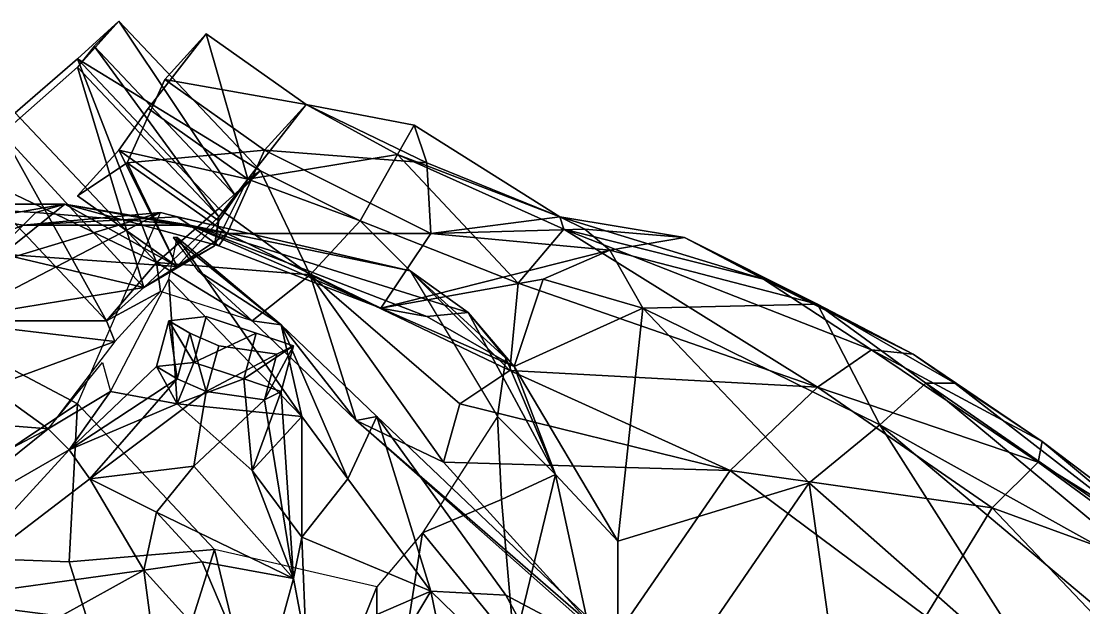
# Model space of a CAD drawing. Extents: x -2.49 to 3.33, y -0.33 to 5.76.
# Drawn here: x -0.545 to 2.01, y 4.35 to 5.76 of the extents above; entities that cross this region are included whole.
import ezdxf

# ---------------------------------------------------------------- set-up
doc = ezdxf.new("R2010")
doc.units = 0

msp = doc.modelspace()

# ---------------------------------------------------------------- linework, layer by layer
at = {"layer": '0----'}
for points in [[(-0.68, 5.4, 2.46), (-0.59, 5.49, 2.23), (-0.41, 5.65, 2.26), (-0.31, 5.76, 2.5), (-0.41, 5.67, 2.75), (-0.56, 5.54, 2.8), (-0.68, 5.4, 2.46)], [(-0.41, 5.34, 2.02), (-0.29, 5.42, 1.7), (-0.2, 5.62, 1.76), (-0.1, 5.73, 1.97), (-0.24, 5.55, 2.23), (-0.31, 5.45, 2.18), (-0.41, 5.34, 2.02)], [(0.07, 4.96, 3.9), (-0.07, 4.98, 3.96), (-0.14, 5.01, 3.92), (-0.19, 5.04, 3.85), (-0.1, 5.05, 3.72), (0.02, 5.01, 3.74), (0.11, 4.98, 3.78), (0.07, 4.96, 3.9)]]:
    msp.add_polyline3d(points, dxfattribs=at)
for points in [[(-0.31, 5.76, 2.5), (0.03, 5.4, 2.51), (-0.41, 5.67, 2.75)], [(-0.37, 5.7, 2.27), (-0.03, 5.34, 2.28), (-0.31, 5.76, 2.5)], [(0.03, 5.4, 2.51), (-0.31, 5.76, 2.5), (-0.03, 5.34, 2.28)], [(0, 5.38, 2.23), (-0.24, 5.55, 2.23), (-0.1, 5.73, 1.97)], [(0.14, 5.56, 1.97), (-0.1, 5.73, 1.97), (-0.2, 5.62, 1.76)], [(0.14, 5.56, 1.97), (0, 5.38, 2.23), (-0.1, 5.73, 1.97)], [(-0.37, 5.7, 2.27), (-0.41, 5.65, 2.26), (-0.07, 5.29, 2.27)], [(-0.03, 5.34, 2.28), (-0.37, 5.7, 2.27), (-0.07, 5.29, 2.27)], [(-0.41, 5.65, 2.26), (-0.59, 5.49, 2.23), (-0.25, 5.12, 2.22)], [(-0.22, 5.18, 2.81), (-0.56, 5.54, 2.8), (-0.41, 5.67, 2.75)], [(-0.07, 5.31, 2.76), (-0.41, 5.67, 2.75), (0.03, 5.4, 2.51)], [(-0.07, 5.31, 2.76), (-0.22, 5.18, 2.81), (-0.41, 5.67, 2.75)], [(-0.07, 5.29, 2.27), (-0.41, 5.65, 2.26), (-0.25, 5.12, 2.22)], [(-0.2, 5.62, 1.76), (-0.29, 5.42, 1.7), (0.04, 5.45, 1.76)], [(0.04, 5.45, 1.76), (0.14, 5.56, 1.97), (-0.2, 5.62, 1.76)], [(-0.24, 5.55, 2.23), (0, 5.38, 2.23), (-0.31, 5.45, 2.18)], [(0, 5.38, 2.23), (0.14, 5.56, 1.97), (0.36, 5.44, 2.1)], [(0.14, 5.56, 1.97), (0.04, 5.45, 1.76), (0.43, 5.42, 1.71)], [(0.36, 5.44, 2.1), (0.14, 5.56, 1.97), (0.4, 5.51, 1.89)], [(0.4, 5.51, 1.89), (0.14, 5.56, 1.97), (0.43, 5.42, 1.71)], [(-0.56, 5.54, 2.8), (-0.22, 5.18, 2.81), (-0.68, 5.4, 2.46)], [(0.4, 5.51, 1.89), (0.75, 5.29, 1.83), (0.36, 5.44, 2.1)], [(0.4, 5.51, 1.89), (0.43, 5.42, 1.71), (0.75, 5.29, 1.83)], [(-0.68, 5.4, 2.46), (-0.34, 5.04, 2.47), (-0.59, 5.49, 2.23)], [(-0.34, 5.04, 2.47), (-0.25, 5.12, 2.22), (-0.59, 5.49, 2.23)], [(-0.17, 5.17, 2.02), (-0.41, 5.34, 2.02), (-0.31, 5.45, 2.18)], [(-0.07, 5.28, 2.18), (-0.17, 5.17, 2.02), (-0.31, 5.45, 2.18)], [(0, 5.38, 2.23), (-0.07, 5.28, 2.18), (-0.31, 5.45, 2.18)], [(-0.05, 5.25, 1.7), (0.04, 5.45, 1.76), (-0.29, 5.42, 1.7)], [(0.44, 5.25, 1.51), (0.04, 5.45, 1.76), (-0.05, 5.25, 1.7)], [(0.43, 5.42, 1.71), (0.04, 5.45, 1.76), (0.44, 5.25, 1.51)], [(-0.29, 5.42, 1.7), (-0.41, 5.34, 2.02), (-0.17, 5.17, 2.02)], [(-0.05, 5.25, 1.7), (-0.29, 5.42, 1.7), (-0.17, 5.17, 2.02)], [(0.36, 5.44, 2.1), (0.27, 5.28, 2.24), (0, 5.38, 2.23)], [(0.27, 5.28, 2.24), (0.36, 5.44, 2.1), (0.65, 5.13, 2.24)], [(0.65, 5.13, 2.24), (0.36, 5.44, 2.1), (0.76, 5.26, 1.99)], [(0.36, 5.44, 2.1), (0.75, 5.29, 1.83), (0.76, 5.26, 1.99)], [(0.43, 5.42, 1.71), (0.44, 5.25, 1.51), (0.75, 5.29, 1.83)], [(-0.34, 5.04, 2.47), (-0.68, 5.4, 2.46), (-0.22, 5.18, 2.81)], [(0.15, 5.15, 2.76), (-0.07, 5.31, 2.76), (0.03, 5.4, 2.51)], [(0, 5.38, 2.23), (0.03, 5.4, 2.51), (-0.03, 5.34, 2.28)], [(0, 5.38, 2.23), (0.27, 5.28, 2.45), (0.03, 5.4, 2.51)], [(0.03, 5.4, 2.51), (0.27, 5.28, 2.45), (0.15, 5.15, 2.76)], [(-0.08, 5.22, 2.18), (-0.07, 5.28, 2.18), (0, 5.38, 2.23)], [(-0.07, 5.29, 2.27), (-0.08, 5.22, 2.18), (0, 5.38, 2.23)], [(-0.03, 5.34, 2.28), (-0.07, 5.29, 2.27), (0, 5.38, 2.23)], [(0.27, 5.28, 2.24), (0.27, 5.28, 2.45), (0, 5.38, 2.23)], [(-0.85, 5.25, 2.13), (-0.86, 5.32, 1.49), (-0.44, 5.32, 1.46)], [(-0.51, 5.3, 1.23), (-0.86, 5.32, 1.49), (-0.54, 5.27, 0.85)], [(-0.86, 5.32, 1.49), (-0.51, 5.3, 1.23), (-0.44, 5.32, 1.46)], [(-0.86, 5.14, 0.7), (-0.54, 5.27, 0.85), (-0.86, 5.32, 1.49)], [(-0.59, 5.2, 2.16), (-0.85, 5.25, 2.13), (-0.44, 5.32, 1.46)], [(-0.59, 5.2, 2.16), (-0.44, 5.32, 1.46), (-0.17, 5.17, 2.02)], [(-0.51, 5.3, 1.23), (-0.14, 5.27, 1.02), (-0.44, 5.32, 1.46)], [(-0.44, 5.32, 1.46), (-0.14, 5.27, 1.02), (-0.07, 5.22, 1.42)], [(-0.07, 5.22, 1.42), (-0.05, 5.25, 1.7), (-0.44, 5.32, 1.46)], [(-0.44, 5.32, 1.46), (-0.05, 5.25, 1.7), (-0.17, 5.17, 2.02)], [(-0.21, 5.3, 0.19), (-0.64, 5.17, 0.5), (-0.75, 5.02, 0.27)], [(-0.75, 5.02, 0.27), (-0.41, 4.84, -0.19), (-0.21, 5.3, 0.19)], [(-0.54, 5.27, 0.85), (-0.64, 5.17, 0.5), (-0.21, 5.3, 0.19)], [(-0.54, 5.27, 0.85), (-0.21, 5.3, 0.19), (-0.17, 5.29, 0.58)], [(-0.54, 5.27, 0.85), (-0.14, 5.27, 1.02), (-0.51, 5.3, 1.23)], [(-0.17, 5.29, 0.58), (-0.14, 5.27, 1.02), (-0.54, 5.27, 0.85)], [(-0.25, 5.12, 2.22), (-0.08, 5.22, 2.18), (-0.07, 5.29, 2.27)], [(-0.22, 5.18, 2.81), (-0.07, 5.31, 2.76), (0.15, 5.15, 2.76)], [(-0.17, 5.29, 0.58), (-0.21, 5.3, 0.19), (0.39, 5.16, 0.15)], [(-0.14, 5.27, 1.02), (-0.17, 5.29, 0.58), (0.39, 5.16, 0.15)], [(0.75, 5.29, 1.83), (0.44, 5.25, 1.51), (0.81, 5.26, 1.59)], [(0.76, 5.26, 1.99), (0.75, 5.29, 1.83), (1.24, 5.14, 1.92)], [(1.24, 5.14, 1.92), (0.75, 5.29, 1.83), (1.05, 5.24, 1.67)], [(0.81, 5.26, 1.59), (1.05, 5.24, 1.67), (0.75, 5.29, 1.83)], [(-0.64, 5.17, 0.5), (-0.54, 5.27, 0.85), (-0.86, 5.14, 0.7)], [(-0.08, 5.22, 2.18), (-0.17, 5.17, 2.02), (-0.07, 5.28, 2.18)], [(0.32, 5.07, 1.39), (-0.07, 5.22, 1.42), (-0.14, 5.27, 1.02)], [(-0.14, 5.27, 1.02), (0.43, 5.05, 0.94), (0.32, 5.07, 1.39)], [(0.43, 5.05, 0.94), (-0.14, 5.27, 1.02), (0.53, 5.06, 0.55)], [(0.53, 5.06, 0.55), (-0.14, 5.27, 1.02), (0.39, 5.16, 0.15)], [(0.15, 5.15, 2.76), (0.27, 5.28, 2.45), (0.63, 4.92, 2.51)], [(0.63, 4.92, 2.51), (0.27, 5.28, 2.45), (0.65, 5.13, 2.24)], [(0.65, 5.13, 2.24), (0.27, 5.28, 2.45), (0.27, 5.28, 2.24)], [(0.13, 4.81, 3.38), (-0.19, 5.14, 3.42), (-0.17, 5.24, 3.26)], [(-0.17, 5.24, 3.26), (-0.18, 5.24, 3.1), (0.08, 5.03, 3.06)], [(-0.18, 5.24, 3.1), (-0.12, 5.16, 2.85), (0.08, 5.03, 3.06)], [(-0.17, 5.24, 3.26), (0.08, 5.03, 3.06), (0.13, 4.81, 3.38)], [(-0.05, 5.25, 1.7), (-0.07, 5.22, 1.42), (0.32, 5.07, 1.39)], [(-0.05, 5.25, 1.7), (0.32, 5.07, 1.39), (0.44, 5.25, 1.51)], [(0.87, 5.21, 1.39), (0.44, 5.25, 1.51), (0.32, 5.07, 1.39)], [(0.81, 5.26, 1.59), (0.44, 5.25, 1.51), (0.87, 5.21, 1.39)], [(1.37, 4.88, 2.34), (0.65, 5.13, 2.24), (0.76, 5.26, 1.99)], [(0.76, 5.26, 1.99), (1.5, 4.97, 2.07), (1.37, 4.88, 2.34)], [(1.5, 4.97, 2.07), (0.76, 5.26, 1.99), (1.24, 5.14, 1.92)], [(0.81, 5.26, 1.59), (0.87, 5.21, 1.39), (1.05, 5.24, 1.67)], [(1.05, 5.24, 1.67), (0.87, 5.21, 1.39), (1.37, 5.08, 1.34)], [(1.05, 5.24, 1.67), (1.37, 5.08, 1.34), (1.6, 4.96, 1.8)], [(1.6, 4.96, 1.8), (1.24, 5.14, 1.92), (1.05, 5.24, 1.67)], [(-0.25, 5.12, 2.22), (-0.17, 5.17, 2.02), (-0.08, 5.22, 2.18)], [(-0.25, 5.12, 2.22), (-0.74, 5.04, 2.57), (-0.59, 5.2, 2.16)], [(-0.17, 5.17, 2.02), (-0.25, 5.12, 2.22), (-0.59, 5.2, 2.16)], [(0.32, 5.07, 1.39), (0.71, 5.14, 1.2), (0.87, 5.21, 1.39)], [(0.87, 5.21, 1.39), (0.71, 5.14, 1.2), (0.95, 5.07, 1.02)], [(0.87, 5.21, 1.39), (0.71, 5.14, 1.2), (0.95, 5.07, 1.02)], [(1.37, 5.08, 1.34), (0.87, 5.21, 1.39), (0.95, 5.07, 1.02)], [(-0.21, 5.11, 2.82), (-0.34, 5.04, 2.47), (-0.22, 5.18, 2.81)], [(0.15, 5.15, 2.76), (0.01, 5.04, 2.85), (-0.22, 5.18, 2.81)], [(0.01, 5.04, 2.85), (-0.21, 5.11, 2.82), (-0.22, 5.18, 2.81)], [(-0.19, 5.14, 3.42), (-0.17, 4.84, 3.51), (-0.33, 4.87, 3.48)], [(-0.17, 4.84, 3.51), (-0.19, 5.14, 3.42), (0.13, 4.81, 3.38)], [(0.08, 5.03, 3.06), (-0.12, 5.16, 2.85), (0.01, 5.04, 2.85)], [(0.26, 4.8, 2.81), (0.01, 5.04, 2.85), (0.15, 5.15, 2.76)], [(0.63, 4.92, 2.51), (0.51, 4.84, 2.68), (0.15, 5.15, 2.76)], [(0.15, 5.15, 2.76), (0.51, 4.84, 2.68), (0.47, 4.7, 2.75)], [(0.47, 4.7, 2.75), (0.26, 4.8, 2.81), (0.15, 5.15, 2.76)], [(0.32, 5.07, 1.39), (0.64, 4.93, 0.93), (0.71, 5.14, 1.2)], [(0.39, 5.16, 0.15), (0.62, 4.95, 0.18), (0.53, 5.06, 0.55)], [(0.39, 5.16, 0.15), (0.6, 4.81, -0.13), (0.62, 4.95, 0.18)], [(0.95, 5.07, 1.02), (0.71, 5.14, 1.2), (0.64, 4.93, 0.93)], [(1.24, 5.14, 1.92), (1.6, 4.96, 1.8), (1.5, 4.97, 2.07)], [(-0.34, 5.04, 2.47), (-0.74, 5.04, 2.57), (-0.25, 5.12, 2.22)], [(-0.32, 4.99, 2.76), (-0.34, 5.04, 2.47), (-0.21, 5.11, 2.82)], [(0.63, 4.92, 2.51), (0.65, 5.13, 2.24), (1.37, 4.88, 2.34)], [(0.32, 5.07, 1.39), (0.43, 5.05, 0.94), (0.64, 4.93, 0.93)], [(0.64, 4.93, 0.93), (0.43, 5.05, 0.94), (0.53, 5.06, 0.55)], [(0.53, 5.06, 0.55), (0.74, 4.67, 0.27), (0.64, 4.93, 0.93)], [(0.53, 5.06, 0.55), (0.62, 4.95, 0.18), (0.74, 4.67, 0.27)], [(0.64, 4.93, 0.93), (0.89, 4.51, 0.58), (0.95, 5.07, 1.02)], [(1.35, 4.65, 0.57), (0.95, 5.07, 1.02), (0.89, 4.51, 0.58)], [(1.37, 5.08, 1.34), (0.95, 5.07, 1.02), (1.52, 4.79, 0.74)], [(1.52, 4.79, 0.74), (0.95, 5.07, 1.02), (1.35, 4.65, 0.57)], [(1.6, 4.96, 1.8), (1.37, 5.08, 1.34), (1.7, 4.89, 1.3)], [(1.37, 5.08, 1.34), (1.52, 4.79, 0.74), (1.63, 4.89, 1.02)], [(1.7, 4.89, 1.3), (1.37, 5.08, 1.34), (1.63, 4.89, 1.02)], [(-0.34, 5.04, 2.47), (-0.32, 4.99, 2.76), (-0.74, 5.04, 2.57)], [(-0.32, 4.99, 2.76), (-0.62, 4.88, 2.95), (-0.74, 5.04, 2.57)], [(-0.19, 5.04, 3.85), (-0.17, 4.9, 3.9), (-0.22, 4.93, 3.83)], [(-0.22, 4.93, 3.83), (-0.13, 4.94, 3.7), (-0.19, 5.04, 3.85)], [(-0.13, 4.94, 3.7), (-0.1, 5.05, 3.72), (-0.19, 5.04, 3.85)], [(-0.14, 5.01, 3.92), (-0.17, 4.9, 3.9), (-0.19, 5.04, 3.85)], [(-0.1, 5.05, 3.72), (-0.13, 4.94, 3.7), (0.02, 5.01, 3.74)], [(0.08, 5.03, 3.06), (0.01, 5.04, 2.85), (0.26, 4.8, 2.81)], [(-0.75, 5.02, 0.27), (-0.95, 4.48, 0.11), (-0.41, 4.84, -0.19)], [(-0.17, 4.9, 3.9), (-0.14, 5.01, 3.92), (-0.1, 4.87, 3.94)], [(-0.1, 4.87, 3.94), (-0.14, 5.01, 3.92), (-0.07, 4.98, 3.96)], [(-0.13, 4.94, 3.7), (-0.01, 4.9, 3.72), (0.02, 5.01, 3.74)], [(0.02, 5.01, 3.74), (-0.01, 4.9, 3.72), (0.11, 4.98, 3.78)], [(0.08, 5.03, 3.06), (0.24, 4.66, 3.35), (0.13, 4.81, 3.38)], [(0.26, 4.8, 2.81), (0.31, 4.81, 3.01), (0.08, 5.03, 3.06)], [(0.24, 4.66, 3.35), (0.08, 5.03, 3.06), (0.31, 4.81, 3.01)], [(-0.62, 4.88, 2.95), (-0.32, 4.99, 2.76), (-0.48, 4.78, 3.41)], [(-0.1, 4.87, 3.94), (-0.07, 4.98, 3.96), (0.07, 4.96, 3.9)], [(0.04, 4.85, 3.88), (-0.1, 4.87, 3.94), (0.07, 4.96, 3.9)], [(-0.01, 4.9, 3.72), (0.08, 4.87, 3.76), (0.11, 4.98, 3.78)], [(0.08, 4.87, 3.76), (0.04, 4.85, 3.88), (0.11, 4.98, 3.78)], [(0.04, 4.85, 3.88), (0.07, 4.96, 3.9), (0.11, 4.98, 3.78)], [(1.37, 4.88, 2.34), (1.5, 4.97, 2.07), (1.9, 4.7, 2)], [(1.5, 4.97, 2.07), (1.6, 4.96, 1.8), (1.91, 4.75, 1.77)], [(1.91, 4.75, 1.77), (1.9, 4.7, 2), (1.5, 4.97, 2.07)], [(1.7, 4.89, 1.3), (1.91, 4.75, 1.77), (1.6, 4.96, 1.8)], [(-0.33, 4.87, 3.48), (-0.48, 4.78, 3.41), (-0.35, 4.94, 3.49)], [(-0.17, 4.84, 3.51), (-0.13, 4.94, 3.7), (-0.22, 4.93, 3.83)], [(-0.13, 4.94, 3.7), (-0.17, 4.84, 3.51), (-0.01, 4.9, 3.72)], [(0.74, 4.67, 0.27), (0.62, 4.95, 0.18), (0.6, 4.81, -0.13)], [(-0.22, 4.93, 3.83), (-0.43, 4.73, 3.76), (-0.17, 4.84, 3.51)], [(-0.22, 4.93, 3.83), (-0.17, 4.9, 3.9), (-0.43, 4.73, 3.76)], [(1.16, 4.68, 2.6), (0.51, 4.84, 2.68), (0.63, 4.92, 2.51)], [(0.63, 4.92, 2.51), (1.37, 4.88, 2.34), (1.16, 4.68, 2.6)], [(0.64, 4.93, 0.93), (0.74, 4.67, 0.27), (0.89, 4.51, 0.58)], [(-0.43, 4.73, 3.76), (-0.17, 4.9, 3.9), (-0.38, 4.66, 3.91)], [(-0.1, 4.87, 3.94), (-0.38, 4.66, 3.91), (-0.17, 4.9, 3.9)], [(-0.17, 4.84, 3.51), (0.01, 4.68, 3.52), (-0.01, 4.9, 3.72)], [(0.08, 4.87, 3.76), (-0.01, 4.9, 3.72), (0.01, 4.68, 3.52)], [(2.22, 4.4, 0.84), (1.63, 4.89, 1.02), (1.52, 4.79, 0.74)], [(1.7, 4.89, 1.3), (1.63, 4.89, 1.02), (2.28, 4.44, 1.2)], [(2.28, 4.44, 1.2), (1.63, 4.89, 1.02), (2.22, 4.4, 0.84)], [(2.28, 4.44, 1.2), (1.91, 4.75, 1.77), (1.7, 4.89, 1.3)], [(-0.48, 4.78, 3.41), (-0.98, 4.82, 3.09), (-0.62, 4.88, 2.95)], [(-0.43, 4.73, 3.76), (-0.48, 4.78, 3.41), (-0.33, 4.87, 3.48)], [(-0.33, 4.87, 3.48), (-0.17, 4.84, 3.51), (-0.43, 4.73, 3.76)], [(-0.38, 4.66, 3.91), (-0.1, 4.87, 3.94), (-0.13, 4.69, 3.92)], [(-0.1, 4.87, 3.94), (0.04, 4.85, 3.88), (-0.13, 4.69, 3.92)], [(0.01, 4.68, 3.52), (0.11, 4.42, 3.68), (0.08, 4.87, 3.76)], [(0.11, 4.42, 3.68), (0.04, 4.85, 3.88), (0.08, 4.87, 3.76)], [(1.37, 4.88, 2.34), (1.79, 4.59, 2.31), (1.16, 4.68, 2.6)], [(1.9, 4.7, 2), (1.79, 4.59, 2.31), (1.37, 4.88, 2.34)], [(-0.95, 4.48, 0.11), (-0.43, 4.46, -0.26), (-0.41, 4.84, -0.19)], [(-0.43, 4.46, -0.26), (-0.08, 4.49, -0.43), (-0.41, 4.84, -0.19)], [(-0.17, 4.84, 3.51), (0.13, 4.81, 3.38), (0.01, 4.68, 3.52)], [(-0.13, 4.69, 3.92), (0.04, 4.85, 3.88), (0.11, 4.42, 3.68)], [(0.47, 4.7, 2.75), (0.51, 4.84, 2.68), (1.16, 4.68, 2.6)], [(-0.48, 4.78, 3.41), (-0.86, 4.58, 3.53), (-0.98, 4.82, 3.09)], [(0.13, 4.52, 3.46), (0.01, 4.68, 3.52), (0.13, 4.81, 3.38)], [(0.24, 4.66, 3.35), (0.13, 4.52, 3.46), (0.13, 4.81, 3.38)], [(0.31, 4.81, 3.01), (0.44, 4.39, 3.3), (0.24, 4.66, 3.35)], [(0.94, 4.21, 2.93), (0.31, 4.81, 3.01), (0.26, 4.8, 2.81)], [(0.62, 4.38, 3.18), (0.31, 4.81, 3.01), (0.94, 4.21, 2.93)], [(0.44, 4.39, 3.3), (0.31, 4.81, 3.01), (0.62, 4.38, 3.18)], [(0.6, 4.81, -0.13), (0.42, 4.53, -0.37), (0.61, 4.61, -0.1)], [(0.6, 4.81, -0.13), (0.61, 4.61, -0.1), (0.74, 4.67, 0.27)], [(-0.86, 4.58, 3.53), (-0.48, 4.78, 3.41), (-0.83, 4.5, 3.74)], [(-0.48, 4.78, 3.41), (-0.43, 4.73, 3.76), (-0.83, 4.5, 3.74)], [(0.47, 4.7, 2.75), (0.87, 4.26, 2.71), (0.26, 4.8, 2.81)], [(0.26, 4.8, 2.81), (0.87, 4.26, 2.71), (0.94, 4.21, 2.93)], [(1.94, 4.13, 0.36), (1.52, 4.79, 0.74), (1.35, 4.65, 0.57)], [(1.52, 4.79, 0.74), (2.09, 4.31, 0.58), (2.22, 4.4, 0.84)], [(2.09, 4.31, 0.58), (1.52, 4.79, 0.74), (1.94, 4.13, 0.36)], [(-0.83, 4.5, 3.74), (-0.43, 4.73, 3.76), (-0.76, 4.37, 4.11)], [(-0.38, 4.66, 3.91), (-0.76, 4.37, 4.11), (-0.43, 4.73, 3.76)], [(1.9, 4.7, 2), (1.91, 4.75, 1.77), (2.32, 4.44, 1.69)], [(2.32, 4.44, 1.69), (1.91, 4.75, 1.77), (2.28, 4.44, 1.2)], [(-0.38, 4.66, 3.91), (-0.13, 4.69, 3.92), (-0.22, 4.58, 4)], [(-0.13, 4.69, 3.92), (0.11, 4.42, 3.68), (-0.22, 4.58, 4)], [(0.13, 4.52, 3.46), (0.11, 4.42, 3.68), (0.01, 4.68, 3.52)], [(0.87, 4.26, 2.71), (0.47, 4.7, 2.75), (1.16, 4.68, 2.6)], [(1.16, 4.68, 2.6), (1.63, 4.33, 2.57), (0.87, 4.26, 2.71)], [(1.79, 4.59, 2.31), (1.63, 4.33, 2.57), (1.16, 4.68, 2.6)], [(1.79, 4.59, 2.31), (1.9, 4.7, 2), (2.31, 4.4, 1.93)], [(1.9, 4.7, 2), (2.32, 4.44, 1.69), (2.31, 4.4, 1.93)], [(-0.76, 4.37, 4.11), (-0.38, 4.66, 3.91), (-0.25, 4.44, 4.18)], [(-0.22, 4.58, 4), (-0.25, 4.44, 4.18), (-0.38, 4.66, 3.91)], [(0.44, 4.39, 3.3), (0.13, 4.52, 3.46), (0.24, 4.66, 3.35)], [(0.74, 4.67, 0.27), (0.61, 4.61, -0.1), (0.64, 4.26, -0.01)], [(0.89, 3.98, 0.37), (0.74, 4.67, 0.27), (0.64, 4.26, -0.01)], [(0.89, 4.51, 0.58), (0.74, 4.67, 0.27), (0.89, 3.98, 0.37)], [(0.89, 3.98, 0.37), (1.41, 4.22, 0.34), (1.35, 4.65, 0.57)], [(0.89, 4.51, 0.58), (0.89, 3.98, 0.37), (1.35, 4.65, 0.57)], [(1.35, 4.65, 0.57), (1.41, 4.22, 0.34), (1.94, 4.13, 0.36)], [(0.42, 4.53, -0.37), (0.64, 4.26, -0.01), (0.61, 4.61, -0.1)], [(-0.11, 4.46, 4.03), (-0.25, 4.44, 4.18), (-0.22, 4.58, 4)], [(-0.22, 4.58, 4), (0.11, 4.42, 3.68), (-0.11, 4.46, 4.03)], [(2.17, 4.19, 2.24), (1.63, 4.33, 2.57), (1.79, 4.59, 2.31)], [(2.31, 4.4, 1.93), (2.17, 4.19, 2.24), (1.79, 4.59, 2.31)], [(0.42, 4.53, -0.37), (0.31, 4.4, -0.45), (0.31, 3.83, -0.16)], [(0.31, 3.83, -0.16), (0.64, 4.26, -0.01), (0.42, 4.53, -0.37)], [(0.11, 4.42, 3.68), (0.13, 4.52, 3.46), (0.14, 4.26, 3.43)], [(0.14, 4.26, 3.43), (0.13, 4.52, 3.46), (0.44, 4.39, 3.3)], [(-0.95, 4.48, 0.11), (-0.26, 3.92, -0.24), (-0.43, 4.46, -0.26)], [(-0.95, 4.48, 0.11), (-0.83, 4.08, -0.23), (-0.26, 3.92, -0.24)], [(-0.43, 4.46, -0.26), (-0.26, 3.92, -0.24), (-0.08, 4.49, -0.43)], [(-0.08, 4.49, -0.43), (-0.26, 3.92, -0.24), (0.08, 3.83, -0.26)], [(0.08, 3.83, -0.26), (0.31, 4.4, -0.45), (-0.08, 4.49, -0.43)], [(0.03, 4.13, 4.14), (-0.25, 4.44, 4.18), (-0.11, 4.46, 4.03)], [(-0.11, 4.46, 4.03), (0.11, 4.42, 3.68), (0.03, 4.13, 4.14)], [(-0.76, 4.37, 4.11), (-0.25, 4.44, 4.18), (-0.45, 4.33, 4.48)], [(-0.25, 4.44, 4.18), (-0.21, 4.14, 4.75), (-0.45, 4.33, 4.48)], [(0.03, 4.13, 4.14), (-0.21, 4.14, 4.75), (-0.25, 4.44, 4.18)], [(0.14, 4.26, 3.43), (0.03, 4.13, 4.14), (0.11, 4.42, 3.68)], [(0.31, 3.83, -0.16), (0.31, 4.4, -0.45), (0.08, 3.83, -0.26)], [(-0.45, 4.33, 4.48), (-0.76, 4.07, 4.83), (-0.76, 4.37, 4.11)], [(0.44, 4.39, 3.3), (0.11, 3.84, 3.42), (0.14, 4.26, 3.43)], [(0.52, 4, 3.37), (0.11, 3.84, 3.42), (0.44, 4.39, 3.3)], [(0.44, 4.39, 3.3), (0.62, 4.38, 3.18), (0.81, 4.03, 3.31)], [(0.81, 4.03, 3.31), (0.52, 4, 3.37), (0.44, 4.39, 3.3)], [(0.81, 4.03, 3.31), (0.62, 4.38, 3.18), (0.94, 4.21, 2.93)]]:
    msp.add_3dface(points, dxfattribs=at)

doc.saveas('drawing.dxf')
